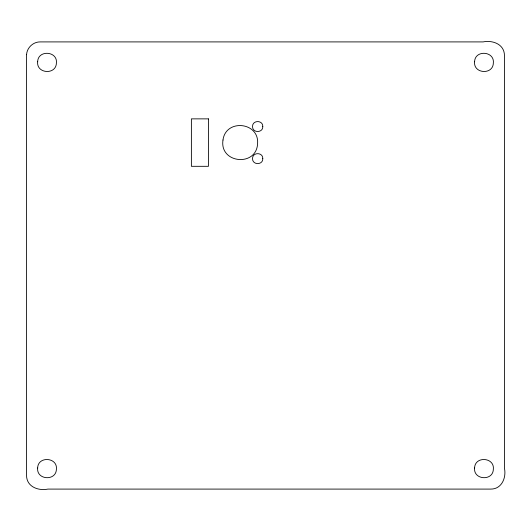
<?xml version="1.0" encoding="UTF-8"?>
<svg xmlns="http://www.w3.org/2000/svg" width="531" height="531" viewBox="0 0 531 531"><rect width="100%" height="100%" fill="white"/><g stroke="black" fill="none" stroke-linecap="round" stroke-linejoin="round"><path stroke-width="0.8" d="M26.577 54.666L26.55 475.437C26.57 486.721 38.186 491.062 47.936 489.091L490.797 489.091C501.689 489.19 506.488 477.714 504.45 468.236L504.45 55.563C504.43 44.279 492.814 39.938 483.064 41.909L40.203 41.909C33.234 41.776 26.902 47.704 26.577 54.666M262.792 126.544C263.077 133.142 252.271 133.142 252.557 126.544C252.271 119.933 263.077 119.933 262.792 126.544M262.792 158.636C263.077 165.227 252.271 165.227 252.557 158.636C252.271 152.019 263.077 152.019 262.792 158.636M37.661 61.775C36.294 73.822 56.18 75.123 56.399 63.01C57.773 50.963 37.88 49.662 37.661 61.775M37.661 467.99C36.294 480.037 56.18 481.338 56.399 469.225C57.773 457.178 37.88 455.877 37.661 467.99M474.601 61.775C473.227 73.822 493.12 75.123 493.339 63.01C494.706 50.963 474.82 49.662 474.601 61.775M474.601 467.99C473.227 480.037 493.12 481.338 493.339 469.225C494.706 457.178 474.82 455.877 474.601 467.99M222.993 140.018C219.243 163.508 256.659 167.199 257.601 143.463C259.135 121.944 225.728 118.645 222.993 140.018M208.451 118.864L191.386 118.864L191.386 166.316L208.451 166.316L208.451 118.864"/></g></svg>
